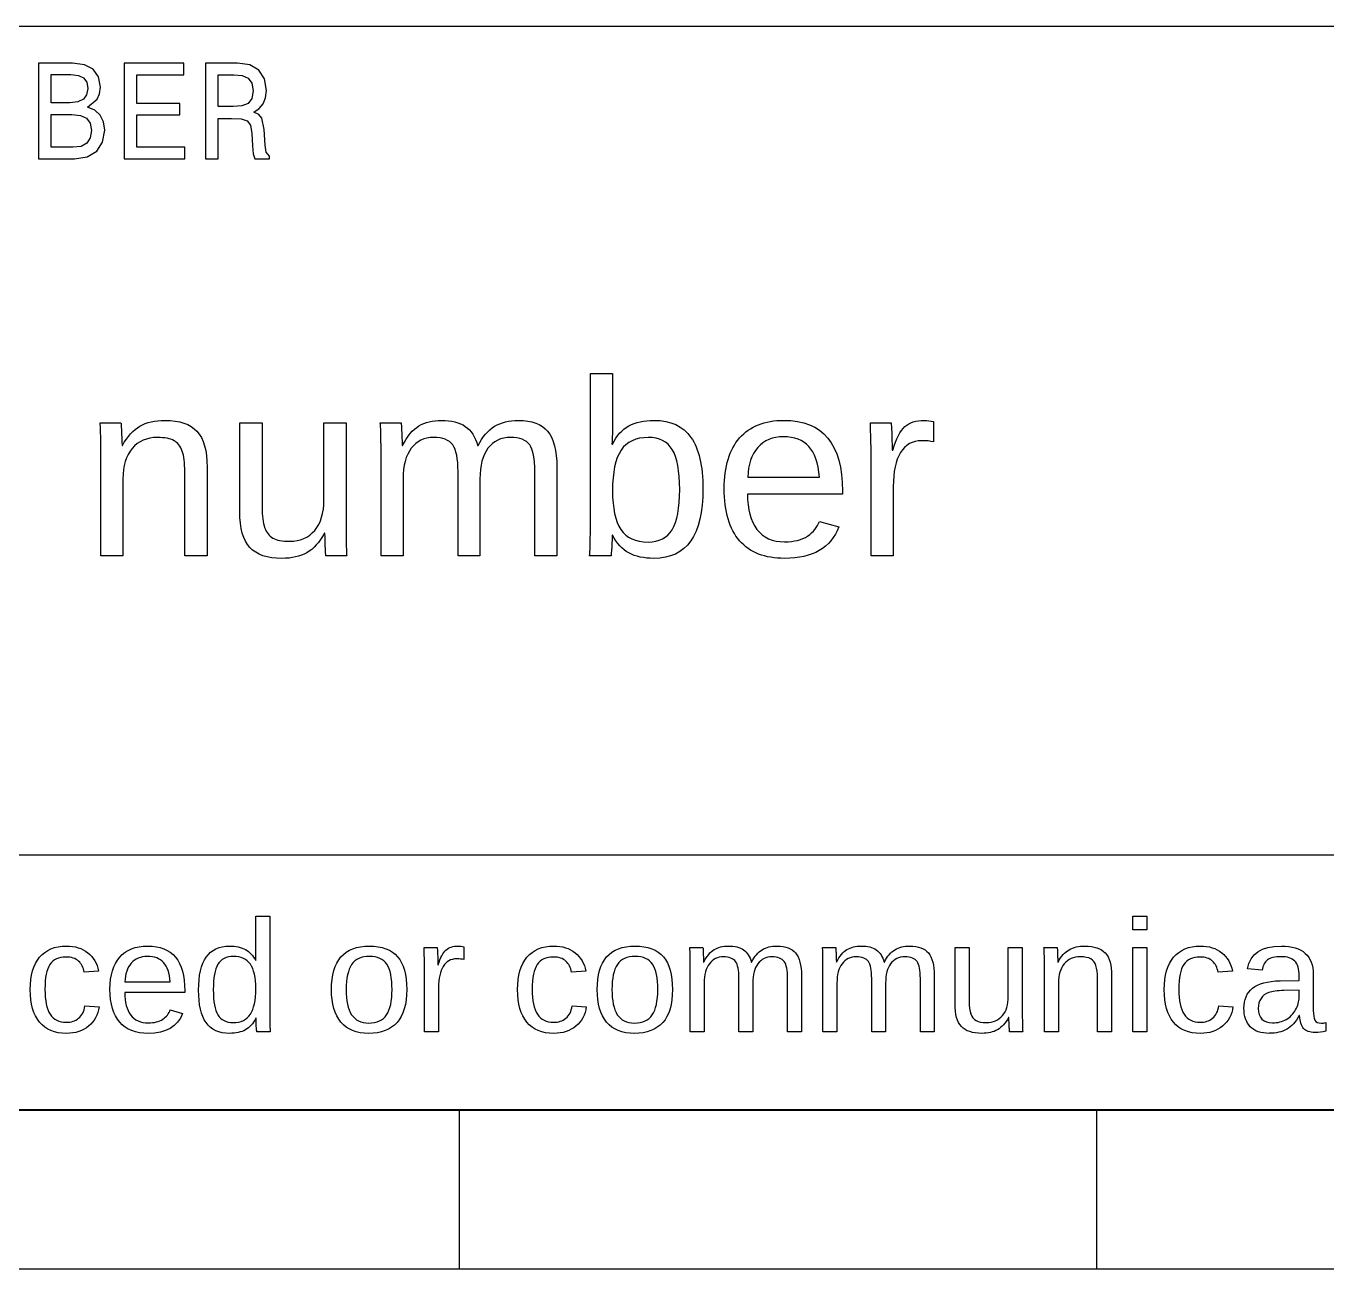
# Model space of a CAD drawing. Extents: x 0 to 297, y -130 to 79.
# Drawn here: x 200.38 to 220.79, y -123.13 to -103.64 of the extents above; entities that cross this region are included whole.
import ezdxf

# ---------------------------------------------------------------- set-up
doc = ezdxf.new("R2010")
doc.units = 0
doc.layers.get('0').update_dxf_attribs({"linetype": 'CONTINUOUS'})

msp = doc.modelspace()

# ---------------------------------------------------------------- linework, layer by layer
at = {"color": 7}
for p, q in [((147.08879, -103.636775), (266.15528, -103.636775)), ((201.112863, -104.217775), (200.578863, -104.217775)), ((200.578863, -104.217775), (200.578863, -105.717775)), ((201.302863, -104.243775), (201.112863, -104.217775)), ((201.438862, -104.315775), (201.302863, -104.243775)), ((202.858861, -104.217775), (201.924862, -104.217775)), ((201.924862, -104.217775), (201.924862, -105.717775)), ((202.858861, -104.399775), (202.858861, -104.217775)), ((203.69986, -104.217775), (203.19786, -104.217775)), ((203.19786, -104.217775), (203.19786, -105.717775)), ((203.893859, -104.246775), (203.69986, -104.217775)), ((204.036859, -104.328775), (203.893859, -104.246775)), ((200.777863, -104.840775), (200.777863, -104.397775)), ((200.777863, -104.397775), (201.088863, -104.397775)), ((201.088863, -104.397775), (201.205863, -104.410775)), ((201.205863, -104.410775), (201.287863, -104.449775)), ((201.287863, -104.449775), (201.337863, -104.516775)), ((201.522862, -104.431775), (201.438862, -104.315775)), ((201.551862, -104.594775), (201.522862, -104.431775)), ((202.123862, -104.849775), (202.123862, -104.399775)), ((202.123862, -104.399775), (202.858861, -104.399775)), ((203.39986, -104.900775), (203.39986, -104.401775)), ((203.39986, -104.401775), (203.64386, -104.401775)), ((203.64386, -104.401775), (203.77586, -104.414775)), ((203.64386, -104.401775), (203.64386, -104.401775)), ((203.77586, -104.414775), (203.868859, -104.455775)), ((203.868859, -104.455775), (203.926859, -104.531775)), ((204.123859, -104.464775), (204.036859, -104.328775)), ((204.153859, -104.645775), (204.123859, -104.464775)), ((201.354863, -104.615775), (201.334863, -104.715775)), ((201.337863, -104.516775), (201.354863, -104.615775)), ((201.538862, -104.697775), (201.551862, -104.594775)), ((203.945859, -104.650775), (203.924859, -104.775775)), ((203.926859, -104.531775), (203.945859, -104.650775)), ((204.140859, -104.760775), (204.153859, -104.645775)), ((201.071863, -104.840775), (200.777863, -104.840775)), ((201.194863, -104.827775), (201.071863, -104.840775)), ((201.071863, -104.840775), (201.071863, -104.840775)), ((201.283863, -104.784775), (201.194863, -104.827775)), ((201.334863, -104.715775), (201.283863, -104.784775)), ((201.347863, -104.907775), (201.499862, -104.782775)), ((201.499862, -104.782775), (201.538862, -104.697775)), ((202.793861, -104.849775), (202.123862, -104.849775)), ((202.793861, -105.028775), (202.793861, -104.849775)), ((203.86586, -104.851775), (203.76686, -104.890775)), ((203.924859, -104.775775), (203.86586, -104.851775)), ((204.040859, -104.931775), (204.101859, -104.855775)), ((204.101859, -104.855775), (204.140859, -104.760775)), ((200.777863, -105.538775), (200.777863, -105.021775)), ((200.777863, -105.021775), (201.099863, -105.021775)), ((201.099863, -105.021775), (201.235863, -105.037775)), ((201.235863, -105.037775), (201.332863, -105.082775)), ((201.462862, -104.957775), (201.347863, -104.907775)), ((201.347863, -104.907775), (201.347863, -104.907775)), ((201.546862, -105.034775), (201.462862, -104.957775)), ((201.598862, -105.140775), (201.546862, -105.034775)), ((202.123862, -105.536775), (202.123862, -105.028775)), ((202.123862, -105.028775), (202.793861, -105.028775)), ((203.63086, -104.900775), (203.39986, -104.900775)), ((203.76686, -104.890775), (203.63086, -104.900775)), ((203.954859, -104.985775), (204.040859, -104.931775)), ((204.032859, -105.026775), (203.954859, -104.985775)), ((204.081859, -105.082775), (204.032859, -105.026775)), ((201.332863, -105.082775), (201.391862, -105.160775)), ((201.391862, -105.160775), (201.410862, -105.272775)), ((201.410862, -105.272775), (201.391862, -105.391775)), ((201.585862, -105.458775), (201.618862, -105.268775)), ((201.618862, -105.268775), (201.598862, -105.140775)), ((203.39986, -105.717775), (203.39986, -105.084775)), ((203.39986, -105.084775), (203.60486, -105.084775)), ((203.60486, -105.084775), (203.75586, -105.091775)), ((203.75586, -105.091775), (203.85086, -105.121775)), ((203.85086, -105.121775), (203.902859, -105.192775)), ((203.902859, -105.192775), (203.924859, -105.320775)), ((204.118859, -105.261775), (204.081859, -105.082775)), ((204.133859, -105.503775), (204.118859, -105.261775)), ((201.337863, -105.473775), (201.246863, -105.523775)), ((201.391862, -105.391775), (201.337863, -105.473775)), ((201.492862, -105.599775), (201.585862, -105.458775)), ((203.924859, -105.320775), (203.935859, -105.514775)), ((201.118863, -105.538775), (200.777863, -105.538775)), ((201.246863, -105.523775), (201.118863, -105.538775)), ((201.118863, -105.538775), (201.118863, -105.538775)), ((201.142863, -105.717775), (201.343863, -105.687775)), ((201.343863, -105.687775), (201.492862, -105.599775)), ((202.875861, -105.536775), (202.123862, -105.536775)), ((202.875861, -105.717775), (202.875861, -105.536775)), ((203.935859, -105.514775), (203.947859, -105.642775)), ((203.947859, -105.642775), (203.973859, -105.717775)), ((204.151859, -105.616775), (204.133859, -105.503775)), ((204.200859, -105.676775), (204.151859, -105.616775)), ((204.200859, -105.717775), (204.200859, -105.676775)), ((200.578863, -105.717775), (201.142863, -105.717775)), ((201.924862, -105.717775), (202.875861, -105.717775)), ((201.924862, -105.717775), (201.924862, -105.717775)), ((203.19786, -105.717775), (203.39986, -105.717775)), ((203.19786, -105.717775), (203.19786, -105.717775)), ((203.973859, -105.717775), (204.200859, -105.717775)), ((209.23496, -111.517211), (209.23496, -109.084421)), ((209.23496, -109.084421), (209.58223, -109.084421)), ((209.58223, -109.084421), (209.58223, -109.900491)), ((201.54536, -109.859951), (201.87333, -109.859951)), ((203.73623, -109.860031), (204.0862, -109.859991)), ((203.73623, -111.251021), (203.73623, -109.860031)), ((204.0862, -109.859991), (204.0862, -111.183461)), ((205.0566, -111.069671), (205.0566, -109.860031)), ((205.0566, -109.860031), (205.40386, -109.860031)), ((205.40386, -109.860031), (205.40386, -111.501821)), ((205.94015, -109.859991), (206.26812, -109.859991)), ((213.62634, -109.859991), (213.95432, -109.859991)), ((214.61437, -109.840691), (214.61437, -110.159011)), ((201.55696, -111.947401), (201.55696, -110.305611)), ((201.88933, -110.216881), (201.89533, -110.216881)), ((205.95175, -111.947441), (205.95175, -110.305651)), ((206.28412, -110.216921), (206.29012, -110.216921)), ((207.46697, -110.216901), (207.47297, -110.216901)), ((209.57423, -110.195671), (209.58223, -110.195671)), ((213.63794, -111.947441), (213.63794, -110.346161)), ((213.96972, -110.286351), (213.97772, -110.286351)), ((203.22459, -110.556411), (203.22459, -111.947401)), ((208.70963, -110.556461), (208.70963, -111.947451)), ((201.90423, -110.737761), (201.90423, -111.947401)), ((202.87463, -111.947441), (202.87463, -110.623971)), ((206.29709, -110.737801), (206.29709, -111.947441)), ((207.15951, -111.947441), (207.15951, -110.623971)), ((207.5038, -110.737811), (207.5038, -111.947451)), ((208.36622, -111.947451), (208.36622, -110.623981)), ((211.7029, -110.710791), (212.82958, -110.710791)), ((210.63602, -110.905671), (210.63602, -110.905671)), ((211.00023, -110.894081), (211.00065, -110.894071)), ((213.18842, -110.976981), (211.69904, -110.977031)), ((213.18842, -110.930681), (213.18842, -110.976981)), ((213.98543, -110.859321), (213.98543, -111.947421)), ((212.82765, -111.405301), (213.13247, -111.492101)), ((205.07149, -111.590521), (205.06549, -111.590521)), ((209.58265, -111.623321), (209.57865, -111.623321)), ((201.90423, -111.947401), (201.55696, -111.947401)), ((203.22459, -111.947401), (202.87463, -111.947441)), ((205.41546, -111.947481), (205.08749, -111.947481)), ((206.29709, -111.947441), (205.95175, -111.947441)), ((207.5038, -111.947451), (207.15951, -111.947441)), ((208.70963, -111.947451), (208.36622, -111.947451)), ((209.55905, -111.947431), (209.22336, -111.947431)), ((213.98543, -111.947421), (213.63794, -111.947441)), ((147.08866, -116.636775), (266.15514, -116.636775)), ((203.98725, -118.146985), (203.98725, -117.598885)), ((203.98725, -117.598885), (204.20698, -117.598885)), ((204.20698, -117.598885), (204.20698, -119.138195)), ((217.74091, -117.808915), (217.74091, -117.598945)), ((217.74091, -117.598945), (217.96064, -117.598945)), ((217.96064, -117.598945), (217.96064, -117.808915)), ((217.96064, -117.808915), (217.74091, -117.808915)), ((206.62674, -118.089675), (206.83426, -118.089675)), ((207.25208, -118.077415), (207.25208, -118.278835)), ((210.79419, -118.089715), (211.00171, -118.089715)), ((212.87671, -118.089715), (213.08423, -118.089715)), ((214.95438, -118.089695), (215.17621, -118.089675)), ((214.95438, -118.969815), (214.95438, -118.089695)), ((215.17621, -118.089675), (215.17621, -118.927075)), ((215.79024, -118.855025), (215.79024, -118.089645)), ((215.79024, -118.089645), (216.00996, -118.089645)), ((216.00996, -118.089645), (216.00996, -119.128455)), ((216.3497, -118.089715), (216.55722, -118.089715)), ((217.74091, -119.410475), (217.74091, -118.089675)), ((217.74091, -118.089675), (217.96064, -118.089675)), ((217.96064, -118.089675), (217.96064, -119.410475)), ((203.98925, -118.294695), (203.98725, -118.146985)), ((203.98725, -118.294695), (203.98925, -118.294695)), ((211.01071, -118.315635), (211.01471, -118.315635)), ((211.75934, -118.315645), (211.76334, -118.315645)), ((213.09323, -118.315635), (213.09723, -118.315635)), ((213.84185, -118.315645), (213.84585, -118.315645)), ((216.56622, -118.315635), (216.57022, -118.315635)), ((201.52146, -118.459575), (201.29563, -118.476675)), ((206.63374, -119.410475), (206.63374, -118.397285)), ((206.84426, -118.359445), (206.84926, -118.359445)), ((209.16429, -118.459575), (208.93846, -118.476675)), ((210.80119, -119.410515), (210.80119, -118.371695)), ((212.54576, -118.530485), (212.54576, -119.410615)), ((212.88371, -119.410515), (212.88371, -118.371695)), ((214.62836, -118.530485), (214.62836, -119.410615)), ((216.3567, -119.410515), (216.3567, -118.371695)), ((217.41128, -118.530455), (217.41128, -119.410585)), ((219.30588, -118.459575), (219.08005, -118.476675)), ((219.7733, -118.442295), (219.54381, -118.421495)), ((220.35199, -118.604695), (220.35199, -118.532695)), ((220.57408, -118.509385), (220.57408, -119.078235)), ((200.68039, -118.744005), (200.68037, -118.743965)), ((201.93403, -118.628035), (202.64692, -118.628005)), ((203.32075, -118.748855), (203.32075, -118.748855)), ((206.12475, -118.748855), (206.1247, -118.748855)), ((206.35542, -118.748855), (206.35542, -118.748855)), ((206.85415, -118.721955), (206.85415, -119.410435)), ((208.32322, -118.744005), (208.32319, -118.743965)), ((210.29215, -118.748855), (210.29218, -118.748855)), ((210.52289, -118.748855), (210.52289, -118.748855)), ((211.0197, -118.645135), (211.0197, -119.410515)), ((211.56537, -119.410475), (211.56537, -118.573075)), ((211.78285, -118.645275), (211.78285, -119.410655)), ((212.32847, -119.410615), (212.32847, -118.573215)), ((213.10222, -118.645135), (213.10222, -119.410515)), ((213.64789, -119.410475), (213.64789, -118.573075)), ((213.86545, -118.645275), (213.86545, -119.410655)), ((214.41107, -119.410615), (214.41107, -118.573215)), ((216.57643, -118.645135), (216.57643, -119.410515)), ((217.19037, -119.410475), (217.19037, -118.573075)), ((218.46481, -118.744005), (218.46479, -118.743965)), ((220.05536, -118.609695), (220.35199, -118.604695)), ((202.87398, -118.796415), (201.93159, -118.796455)), ((202.87398, -118.767115), (202.87398, -118.796415)), ((220.35192, -118.758655), (220.11145, -118.763655)), ((220.35192, -118.867295), (220.35192, -118.758655)), ((201.30662, -119.002735), (201.52879, -119.017435)), ((202.64571, -119.067435), (202.83858, -119.122335)), ((208.94945, -119.002735), (209.17161, -119.017435)), ((219.09104, -119.002735), (219.31321, -119.017435)), ((220.35918, -119.157035), (220.35218, -119.157035)), ((203.99102, -119.198035), (203.98725, -119.198065)), ((215.79944, -119.184615), (215.79544, -119.184615)), ((219.93449, -119.270175), (219.93447, -119.270095)), ((220.76928, -119.265735), (220.76928, -119.402455)), ((204.21398, -119.410415), (204.00402, -119.410415)), ((206.85415, -119.410435), (206.63374, -119.410475)), ((211.0197, -119.410515), (210.80119, -119.410515)), ((211.78285, -119.410655), (211.56537, -119.410475)), ((212.54576, -119.410615), (212.32847, -119.410615)), ((213.10222, -119.410515), (212.88371, -119.410515)), ((213.86545, -119.410655), (213.64789, -119.410475)), ((214.62836, -119.410615), (214.41107, -119.410615)), ((216.01696, -119.410445), (215.80944, -119.410445)), ((216.57643, -119.410515), (216.3567, -119.410515)), ((217.41128, -119.410585), (217.19037, -119.410475)), ((217.96064, -119.410475), (217.74091, -119.410475)), ((219.88466, -119.434185), (219.88447, -119.434885)), ((9.995553, -120.629921), (286.70447, -120.629921)), ((147.09296, -120.636775), (287.18473, -120.636775)), ((207.175, -120.629921), (207.175, -123.129921)), ((217.175, -120.629921), (217.175, -123.129921)), ((137.15173, -123.129921), (287.19826, -123.129921))]:
    msp.add_line(p, q, dxfattribs=at)
for points in [[(201.55696, -110.305611), (201.55696, -110.062525), (201.553093, -109.913971), (201.54536, -109.859951)], [(201.87333, -109.859951), (201.874663, -109.866618), (201.875997, -109.883985), (201.87733, -109.912051)], [(201.87733, -109.912051), (201.878663, -109.940318), (201.879997, -109.973118), (201.88133, -110.010451)], [(201.89533, -110.216881), (201.975077, -110.072828), (202.06704, -109.971221), (202.17122, -109.912061)], [(202.17122, -109.912061), (202.276687, -109.851595), (202.407233, -109.821361), (202.56286, -109.821361)], [(202.56286, -109.821361), (202.791793, -109.821361), (202.958993, -109.878598), (203.06446, -109.993071)], [(205.95175, -110.305651), (205.95175, -110.062565), (205.947883, -109.914011), (205.94015, -109.859991)], [(206.26812, -109.859991), (206.269453, -109.866658), (206.270787, -109.884025), (206.27212, -109.912091)], [(206.27212, -109.912091), (206.273453, -109.940358), (206.274787, -109.973158), (206.27612, -110.010491)], [(206.29012, -110.216921), (206.36472, -110.069015), (206.45025, -109.966121), (206.54671, -109.908241)], [(206.54671, -109.908241), (206.643177, -109.850375), (206.760863, -109.821441), (206.89977, -109.821441)], [(206.89977, -109.821441), (207.057963, -109.821441), (207.18272, -109.852941), (207.27404, -109.915941)], [(207.27404, -109.915941), (207.366647, -109.978941), (207.430957, -110.079261), (207.46697, -110.216901)], [(207.47297, -110.216901), (207.544997, -110.076708), (207.631813, -109.975745), (207.73342, -109.914011)], [(207.73342, -109.914011), (207.836313, -109.852278), (207.96043, -109.821411), (208.10577, -109.821411)], [(208.10577, -109.821411), (208.316703, -109.821411), (208.469757, -109.878648), (208.56493, -109.993121)], [(209.58223, -109.900491), (209.58223, -109.984091), (209.579563, -110.082485), (209.57423, -110.195671)], [(209.58223, -110.195671), (209.646563, -110.061911), (209.73145, -109.966091), (209.83689, -109.908211)], [(209.83689, -109.908211), (209.943643, -109.850345), (210.075477, -109.821411), (210.23239, -109.821411)], [(210.23239, -109.821411), (210.49605, -109.821411), (210.689617, -109.910158), (210.81309, -110.087651)], [(211.57557, -110.097251), (211.737623, -109.913325), (211.96849, -109.821361), (212.26817, -109.821361)], [(212.26817, -109.821361), (212.88167, -109.821361), (213.18842, -110.191135), (213.18842, -110.930681)], [(213.63794, -110.346161), (213.63794, -110.199535), (213.634073, -110.037478), (213.62634, -109.859991)], [(213.95432, -109.859991), (213.964587, -110.096645), (213.96972, -110.238765), (213.96972, -110.286351)], [(213.97772, -110.286351), (214.033053, -110.107578), (214.096717, -109.985391), (214.16871, -109.919791)], [(214.16871, -109.919791), (214.240737, -109.854191), (214.342347, -109.821391), (214.47354, -109.821391)], [(214.47354, -109.821391), (214.519807, -109.821391), (214.56675, -109.827825), (214.61437, -109.840691)], [(201.88133, -110.010451), (201.883997, -110.046451), (201.886663, -110.115261), (201.88933, -110.216881)], [(202.44442, -110.089531), (202.27722, -110.089531), (202.145387, -110.146765), (202.04892, -110.261231)], [(202.70487, -110.139731), (202.64567, -110.106265), (202.558853, -110.089531), (202.44442, -110.089531)], [(202.83413, -110.303721), (202.80713, -110.227835), (202.764043, -110.173171), (202.70487, -110.139731)], [(203.06446, -109.993071), (203.171213, -110.106251), (203.22459, -110.294031), (203.22459, -110.556411)], [(206.27612, -110.010491), (206.278787, -110.046491), (206.281453, -110.115301), (206.28412, -110.216921)], [(206.77747, -110.089571), (206.629563, -110.089571), (206.512523, -110.146161), (206.42635, -110.259341)], [(207.07651, -110.205321), (207.021177, -110.128155), (206.921497, -110.089571), (206.77747, -110.089571)], [(207.98419, -110.089581), (207.832423, -110.089581), (207.714093, -110.146171), (207.6292, -110.259351)], [(208.28322, -110.205331), (208.227887, -110.128165), (208.12821, -110.089581), (207.98419, -110.089581)], [(208.56493, -109.993121), (208.661397, -110.107588), (208.70963, -110.295368), (208.70963, -110.556461)], [(210.14406, -110.089601), (209.948567, -110.089601), (209.805803, -110.156481), (209.71577, -110.290241)], [(210.52027, -110.278671), (210.443097, -110.152625), (210.317693, -110.089601), (210.14406, -110.089601)], [(210.81309, -110.087651), (210.93785, -110.265145), (211.00023, -110.533955), (211.00023, -110.894081)], [(211.33441, -110.890171), (211.33441, -110.545478), (211.414797, -110.281171), (211.57557, -110.097251)], [(212.26238, -110.077991), (212.093893, -110.077991), (211.960133, -110.134585), (211.8611, -110.247771)], [(212.66174, -110.230401), (212.569133, -110.128795), (212.436013, -110.077991), (212.26238, -110.077991)], [(214.42916, -110.139711), (214.285113, -110.139711), (214.175147, -110.202091), (214.09926, -110.326851)], [(214.61437, -110.159011), (214.568103, -110.146145), (214.506367, -110.139711), (214.42916, -110.139711)], [(202.04892, -110.261231), (201.95246, -110.375705), (201.90423, -110.534548), (201.90423, -110.737761)], [(202.87463, -110.623971), (202.87463, -110.486351), (202.86113, -110.379601), (202.83413, -110.303721)], [(206.42635, -110.259341), (206.340177, -110.372528), (206.29709, -110.532015), (206.29709, -110.737801)], [(207.15951, -110.623971), (207.15951, -110.422045), (207.131843, -110.282495), (207.07651, -110.205321)], [(207.6292, -110.259351), (207.5456, -110.371251), (207.5038, -110.530738), (207.5038, -110.737811)], [(208.36622, -110.623981), (208.36622, -110.422055), (208.338553, -110.282505), (208.28322, -110.205331)], [(209.71577, -110.290241), (209.627023, -110.424001), (209.58265, -110.636221), (209.58265, -110.926901)], [(210.63602, -110.905671), (210.63602, -110.613711), (210.597437, -110.404711), (210.52027, -110.278671)], [(211.8611, -110.247771), (211.763347, -110.359665), (211.710613, -110.514005), (211.7029, -110.710791)], [(212.82958, -110.710791), (212.810313, -110.490858), (212.754367, -110.330728), (212.66174, -110.230401)], [(214.09926, -110.326851), (214.023373, -110.450325), (213.98543, -110.627815), (213.98543, -110.859321)], [(209.58265, -110.926901), (209.58265, -111.200855), (209.62638, -111.403425), (209.71384, -111.534611)], [(211.00065, -110.894071), (211.00065, -111.622045), (210.744703, -111.986031), (210.23281, -111.986031)], [(210.51834, -111.536541), (210.596793, -111.406635), (210.63602, -111.196345), (210.63602, -110.905671)], [(211.57557, -111.710101), (211.414797, -111.526181), (211.33441, -111.252871), (211.33441, -110.890171)], [(211.69904, -110.977031), (211.69904, -111.216258), (211.748557, -111.400821), (211.84759, -111.530721)], [(204.0862, -111.183461), (204.0862, -111.321081), (204.0997, -111.427831), (204.1267, -111.503711)], [(204.91191, -111.546201), (205.00837, -111.431728), (205.0566, -111.272885), (205.0566, -111.069671)], [(203.89443, -111.816291), (203.788963, -111.701825), (203.73623, -111.513401), (203.73623, -111.251021)], [(212.64244, -111.634881), (212.73376, -111.574415), (212.795497, -111.497888), (212.82765, -111.405301)], [(204.1267, -111.503711), (204.1537, -111.579598), (204.196787, -111.634261), (204.25596, -111.667701)], [(204.51641, -111.717901), (204.68361, -111.717901), (204.815443, -111.660668), (204.91191, -111.546201)], [(205.06549, -111.590521), (204.985743, -111.734568), (204.893137, -111.836818), (204.78767, -111.897271)], [(205.07749, -111.798881), (205.076157, -111.761615), (205.074157, -111.692161), (205.07149, -111.590521)], [(205.40386, -111.501821), (205.40386, -111.744908), (205.407727, -111.893461), (205.41546, -111.947481)], [(209.22336, -111.947431), (209.231093, -111.877978), (209.23496, -111.734571), (209.23496, -111.517211)], [(209.71384, -111.534611), (209.8013, -111.664511), (209.94342, -111.729461), (210.1402, -111.729461)], [(210.1402, -111.729461), (210.31512, -111.729461), (210.441167, -111.665155), (210.51834, -111.536541)], [(211.84759, -111.530721), (211.946623, -111.660628), (212.091317, -111.725581), (212.28167, -111.725581)], [(213.13247, -111.492101), (213.007717, -111.821361), (212.724117, -111.985991), (212.28167, -111.985991)], [(204.25596, -111.667701), (204.315093, -111.701168), (204.40191, -111.717901), (204.51641, -111.717901)], [(205.08349, -111.895381), (205.082157, -111.867115), (205.080157, -111.834948), (205.07749, -111.798881)], [(209.57065, -111.806591), (209.565317, -111.887625), (209.56145, -111.934571), (209.55905, -111.947431)], [(209.57865, -111.623321), (209.57865, -111.663188), (209.575983, -111.724278), (209.57065, -111.806591)], [(209.83731, -111.901131), (209.73313, -111.843265), (209.648243, -111.750661), (209.58265, -111.623321)], [(212.28167, -111.985991), (211.97299, -111.985991), (211.737623, -111.894028), (211.57557, -111.710101)], [(212.28167, -111.725581), (212.432157, -111.725581), (212.552413, -111.695348), (212.64244, -111.634881)], [(204.39796, -111.986071), (204.169027, -111.986071), (204.001183, -111.929478), (203.89443, -111.816291)], [(204.78767, -111.897271), (204.68349, -111.956471), (204.553587, -111.986071), (204.39796, -111.986071)], [(205.08749, -111.947481), (205.086157, -111.940815), (205.084823, -111.923448), (205.08349, -111.895381)], [(210.23281, -111.986031), (210.07461, -111.986031), (209.942777, -111.957731), (209.83731, -111.901131)], [(200.59739, -118.241065), (200.695043, -118.123879), (200.835017, -118.065285), (201.01731, -118.065285)], [(201.01731, -118.065285), (201.152403, -118.065285), (201.2643, -118.100279), (201.353, -118.170265)], [(201.85347, -118.239765), (201.95601, -118.123392), (202.10209, -118.065205), (202.29171, -118.065205)], [(202.29171, -118.065205), (202.67989, -118.065205), (202.87398, -118.299175), (202.87398, -118.767115)], [(203.09004, -118.756145), (203.09004, -118.295532), (203.251987, -118.065225), (203.57588, -118.065225)], [(203.57588, -118.065225), (203.675973, -118.065225), (203.759387, -118.083525), (203.82612, -118.120125)], [(203.82612, -118.120125), (203.892853, -118.156725), (203.946563, -118.214915), (203.98725, -118.294695)], [(205.175, -118.748855), (205.175, -118.293122), (205.372347, -118.065255), (205.76704, -118.065255)], [(205.76704, -118.065255), (205.96886, -118.065255), (206.117377, -118.121002), (206.21259, -118.232495)], [(206.63374, -118.397285), (206.63374, -118.304512), (206.631407, -118.201975), (206.62674, -118.089675)], [(206.83426, -118.089675), (206.840927, -118.239415), (206.84426, -118.329339), (206.84426, -118.359445)], [(206.84926, -118.359445), (206.88426, -118.246325), (206.924543, -118.169015), (206.97011, -118.127515)], [(206.97011, -118.127515), (207.01571, -118.085982), (207.08, -118.065215), (207.16298, -118.065215)], [(207.16298, -118.065215), (207.192247, -118.065215), (207.221947, -118.069282), (207.25208, -118.077415)], [(208.24022, -118.241065), (208.337873, -118.123879), (208.477847, -118.065285), (208.66014, -118.065285)], [(208.66014, -118.065285), (208.795233, -118.065285), (208.90713, -118.100279), (208.99583, -118.170265)], [(209.34247, -118.748855), (209.34247, -118.293122), (209.539817, -118.065255), (209.93451, -118.065255)], [(209.93451, -118.065255), (210.136337, -118.065255), (210.284857, -118.121002), (210.38007, -118.232495)], [(210.80119, -118.371695), (210.80119, -118.217889), (210.798857, -118.123895), (210.79419, -118.089715)], [(211.00171, -118.089715), (211.002377, -118.093715), (211.003043, -118.104715), (211.00371, -118.122715)], [(211.00371, -118.122715), (211.004377, -118.140649), (211.005043, -118.161415), (211.00571, -118.185015)], [(211.01471, -118.315635), (211.06191, -118.222049), (211.116027, -118.156942), (211.17706, -118.120315)], [(211.17706, -118.120315), (211.23806, -118.083715), (211.312523, -118.065415), (211.40045, -118.065415)], [(211.40045, -118.065415), (211.50055, -118.065415), (211.579487, -118.085349), (211.63726, -118.125215)], [(211.63726, -118.125215), (211.69586, -118.165082), (211.736553, -118.228559), (211.75934, -118.315645)], [(211.76334, -118.315645), (211.80894, -118.226939), (211.86387, -118.163055), (211.92813, -118.123995)], [(211.92813, -118.123995), (211.993263, -118.084929), (212.071797, -118.065395), (212.16373, -118.065395)], [(212.16373, -118.065395), (212.29719, -118.065395), (212.394033, -118.101612), (212.45426, -118.174045)], [(212.88371, -118.371695), (212.88371, -118.217889), (212.881377, -118.123895), (212.87671, -118.089715)], [(213.08423, -118.089715), (213.084897, -118.093715), (213.085563, -118.104715), (213.08623, -118.122715)], [(213.08623, -118.122715), (213.086897, -118.140649), (213.087563, -118.161415), (213.08823, -118.185015)], [(213.09723, -118.315635), (213.14443, -118.222049), (213.198547, -118.156942), (213.25958, -118.120315)], [(213.25958, -118.120315), (213.320647, -118.083715), (213.39511, -118.065415), (213.48297, -118.065415)], [(213.48297, -118.065415), (213.583063, -118.065415), (213.662, -118.085349), (213.71978, -118.125215)], [(213.71978, -118.125215), (213.77838, -118.165082), (213.81907, -118.228559), (213.84185, -118.315645)], [(213.84585, -118.315645), (213.89145, -118.226939), (213.94638, -118.163055), (214.01064, -118.123995)], [(214.01064, -118.123995), (214.075773, -118.084929), (214.154307, -118.065395), (214.24624, -118.065395)], [(214.24624, -118.065395), (214.3797, -118.065395), (214.47654, -118.101612), (214.53676, -118.174045)], [(216.3567, -118.371695), (216.3567, -118.217889), (216.354367, -118.123895), (216.3497, -118.089715)], [(216.55722, -118.089715), (216.557887, -118.093715), (216.558553, -118.104715), (216.55922, -118.122715)], [(216.55922, -118.122715), (216.559887, -118.140649), (216.560553, -118.161415), (216.56122, -118.185015)], [(216.57022, -118.315635), (216.620687, -118.224489), (216.678873, -118.160199), (216.74478, -118.122765)], [(216.74478, -118.122765), (216.811507, -118.084499), (216.894107, -118.065365), (216.99258, -118.065365)], [(216.99258, -118.065365), (217.137433, -118.065365), (217.243227, -118.101582), (217.30996, -118.174015)], [(218.38181, -118.241065), (218.479463, -118.123879), (218.619437, -118.065285), (218.80173, -118.065285)], [(218.80173, -118.065285), (218.936823, -118.065285), (219.04872, -118.100279), (219.13742, -118.170265)], [(219.54381, -118.421495), (219.581277, -118.183862), (219.75787, -118.065045), (220.07359, -118.065045)], [(220.07359, -118.065045), (220.23961, -118.065045), (220.36453, -118.103295), (220.44835, -118.179795)], [(200.45091, -118.748885), (200.45091, -118.526712), (200.499737, -118.357439), (200.59739, -118.241065)], [(201.01118, -118.237415), (200.894807, -118.237415), (200.810577, -118.276072), (200.75849, -118.353385)], [(201.20893, -118.302115), (201.16253, -118.258982), (201.096613, -118.237415), (201.01118, -118.237415)], [(201.29563, -118.476675), (201.28423, -118.403435), (201.25533, -118.345249), (201.20893, -118.302115)], [(201.353, -118.170265), (201.44252, -118.240252), (201.498673, -118.336689), (201.52146, -118.459575)], [(201.70089, -118.741475), (201.70089, -118.523375), (201.75175, -118.356139), (201.85347, -118.239765)], [(202.03413, -118.335065), (201.972263, -118.405865), (201.938897, -118.503522), (201.93403, -118.628035)], [(202.28803, -118.227645), (202.181423, -118.227645), (202.09679, -118.263452), (202.03413, -118.335065)], [(202.54072, -118.324045), (202.48212, -118.259779), (202.39789, -118.227645), (202.28803, -118.227645)], [(202.64692, -118.628005), (202.63472, -118.488845), (202.59932, -118.387525), (202.54072, -118.324045)], [(203.63443, -118.227615), (203.52375, -118.227615), (203.44359, -118.268712), (203.39395, -118.350905)], [(203.90298, -118.349685), (203.846847, -118.268305), (203.75733, -118.227615), (203.63443, -118.227615)], [(205.77068, -118.227615), (205.6421, -118.227615), (205.54892, -118.269932), (205.49114, -118.354565)], [(206.0429, -118.352125), (205.989167, -118.269119), (205.898427, -118.227615), (205.77068, -118.227615)], [(206.21259, -118.232495), (206.30781, -118.343169), (206.35542, -118.515289), (206.35542, -118.748855)], [(207.1349, -118.266635), (207.043753, -118.266635), (206.97417, -118.306105), (206.92615, -118.385045)], [(207.25208, -118.278835), (207.222813, -118.270702), (207.183753, -118.266635), (207.1349, -118.266635)], [(208.09373, -118.748885), (208.09373, -118.526712), (208.14256, -118.357439), (208.24022, -118.241065)], [(208.65401, -118.237415), (208.537637, -118.237415), (208.453407, -118.276072), (208.40132, -118.353385)], [(208.85176, -118.302115), (208.80536, -118.258982), (208.739443, -118.237415), (208.65401, -118.237415)], [(208.93846, -118.476675), (208.92706, -118.403435), (208.89816, -118.345249), (208.85176, -118.302115)], [(208.99583, -118.170265), (209.08535, -118.240252), (209.141503, -118.336689), (209.16429, -118.459575)], [(209.93817, -118.227615), (209.80959, -118.227615), (209.71641, -118.269932), (209.65863, -118.354565)], [(210.21038, -118.352125), (210.156647, -118.269119), (210.06591, -118.227615), (209.93817, -118.227615)], [(210.38007, -118.232495), (210.475283, -118.343169), (210.52289, -118.515289), (210.52289, -118.748855)], [(211.00571, -118.185015), (211.007043, -118.207815), (211.00871, -118.251355), (211.01071, -118.315635)], [(211.1015, -118.342395), (211.046967, -118.414009), (211.0197, -118.514922), (211.0197, -118.645135)], [(211.32366, -118.234975), (211.230073, -118.234975), (211.15602, -118.270782), (211.1015, -118.342395)], [(211.51287, -118.308175), (211.47787, -118.259375), (211.4148, -118.234975), (211.32366, -118.234975)], [(211.56537, -118.573075), (211.56537, -118.445302), (211.54787, -118.357002), (211.51287, -118.308175)], [(211.86215, -118.342535), (211.809283, -118.413335), (211.78285, -118.514249), (211.78285, -118.645275)], [(212.08676, -118.235115), (211.990733, -118.235115), (211.915863, -118.270922), (211.86215, -118.342535)], [(212.27597, -118.308315), (212.24097, -118.259515), (212.1779, -118.235115), (212.08676, -118.235115)], [(212.32847, -118.573215), (212.32847, -118.445442), (212.31097, -118.357142), (212.27597, -118.308315)], [(212.45426, -118.174045), (212.51526, -118.246472), (212.54576, -118.365285), (212.54576, -118.530485)], [(213.08823, -118.185015), (213.089563, -118.207815), (213.09123, -118.251355), (213.09323, -118.315635)], [(213.18402, -118.342395), (213.129487, -118.414009), (213.10222, -118.514922), (213.10222, -118.645135)], [(213.40618, -118.234975), (213.312593, -118.234975), (213.23854, -118.270782), (213.18402, -118.342395)], [(213.59539, -118.308175), (213.56039, -118.259375), (213.49732, -118.234975), (213.40618, -118.234975)], [(213.64789, -118.573075), (213.64789, -118.445302), (213.63039, -118.357002), (213.59539, -118.308175)], [(213.94475, -118.342535), (213.891883, -118.413335), (213.86545, -118.514249), (213.86545, -118.645275)], [(214.16936, -118.235115), (214.073333, -118.235115), (213.998463, -118.270922), (213.94475, -118.342535)], [(214.35857, -118.308315), (214.32357, -118.259515), (214.2605, -118.235115), (214.16936, -118.235115)], [(214.41107, -118.573215), (214.41107, -118.445442), (214.39357, -118.357142), (214.35857, -118.308315)], [(214.53676, -118.174045), (214.597827, -118.246472), (214.62836, -118.365285), (214.62836, -118.530485)], [(216.56122, -118.185015), (216.562553, -118.207815), (216.56422, -118.251355), (216.56622, -118.315635)], [(216.66793, -118.343615), (216.60693, -118.416049), (216.57643, -118.516555), (216.57643, -118.645135)], [(216.91818, -118.234975), (216.812387, -118.234975), (216.72897, -118.271189), (216.66793, -118.343615)], [(217.08297, -118.266675), (217.045503, -118.245542), (216.990573, -118.234975), (216.91818, -118.234975)], [(217.16477, -118.370435), (217.147703, -118.322435), (217.120437, -118.287849), (217.08297, -118.266675)], [(217.30996, -118.174015), (217.377507, -118.245629), (217.41128, -118.364442), (217.41128, -118.530455)], [(218.23533, -118.748885), (218.23533, -118.526712), (218.284157, -118.357439), (218.38181, -118.241065)], [(218.7956, -118.237415), (218.679227, -118.237415), (218.594997, -118.276072), (218.54291, -118.353385)], [(218.99335, -118.302115), (218.94695, -118.258982), (218.881033, -118.237415), (218.7956, -118.237415)], [(219.08005, -118.476675), (219.06865, -118.403435), (219.03975, -118.345249), (218.99335, -118.302115)], [(219.13742, -118.170265), (219.22694, -118.240252), (219.283093, -118.336689), (219.30588, -118.459575)], [(219.8539, -118.282385), (219.809167, -118.315719), (219.7823, -118.369022), (219.7733, -118.442295)], [(220.06874, -118.232385), (219.970273, -118.232385), (219.89866, -118.249052), (219.8539, -118.282385)], [(220.28359, -118.301985), (220.23799, -118.255585), (220.166373, -118.232385), (220.06874, -118.232385)], [(220.35199, -118.532695), (220.35199, -118.425275), (220.32919, -118.348372), (220.28359, -118.301985)], [(220.44835, -118.179795), (220.53217, -118.255475), (220.57408, -118.365339), (220.57408, -118.509385)], [(200.75849, -118.353385), (200.706423, -118.430699), (200.68039, -118.560905), (200.68039, -118.744005)], [(203.39395, -118.350905), (203.34515, -118.432285), (203.32075, -118.564935), (203.32075, -118.748855)], [(203.98718, -118.734205), (203.98718, -118.559239), (203.959113, -118.431065), (203.90298, -118.349685)], [(205.49114, -118.354565), (205.434207, -118.438385), (205.40574, -118.569815), (205.40574, -118.748855)], [(206.1247, -118.748855), (206.1247, -118.566562), (206.097433, -118.434319), (206.0429, -118.352125)], [(206.92615, -118.385045), (206.87815, -118.463165), (206.85415, -118.575469), (206.85415, -118.721955)], [(208.40132, -118.353385), (208.349253, -118.430699), (208.32322, -118.560905), (208.32322, -118.744005)], [(209.65863, -118.354565), (209.601697, -118.438385), (209.57323, -118.569815), (209.57323, -118.748855)], [(210.29218, -118.748855), (210.29218, -118.566562), (210.264913, -118.434319), (210.21038, -118.352125)], [(217.19037, -118.573075), (217.19037, -118.485995), (217.181837, -118.418449), (217.16477, -118.370435)], [(218.54291, -118.353385), (218.490843, -118.430699), (218.46481, -118.560905), (218.46481, -118.744005)], [(200.59617, -119.260355), (200.49933, -119.143169), (200.45091, -118.972679), (200.45091, -118.748885)], [(200.68037, -118.743965), (200.68037, -118.919752), (200.708037, -119.049962), (200.76337, -119.134595)], [(201.85347, -119.260275), (201.75175, -119.143902), (201.70089, -118.970969), (201.70089, -118.741475)], [(203.32075, -118.748855), (203.32075, -118.933589), (203.34515, -119.065829), (203.39395, -119.145575)], [(203.90298, -119.135815), (203.959113, -119.049549), (203.98718, -118.915679), (203.98718, -118.734205)], [(205.3227, -119.259105), (205.224233, -119.141105), (205.175, -118.971022), (205.175, -118.748855)], [(205.40574, -118.748855), (205.40574, -118.923009), (205.433807, -119.054029), (205.48994, -119.141915)], [(206.03925, -119.145575), (206.09625, -119.060942), (206.12475, -118.928702), (206.12475, -118.748855)], [(206.35542, -118.748855), (206.35542, -118.979975), (206.304557, -119.152092), (206.20283, -119.265205)], [(208.239, -119.260355), (208.142153, -119.143169), (208.09373, -118.972679), (208.09373, -118.748885)], [(208.32319, -118.743965), (208.32319, -118.919752), (208.350857, -119.049962), (208.40619, -119.134595)], [(209.49018, -119.259105), (209.391707, -119.141105), (209.34247, -118.971022), (209.34247, -118.748855)], [(209.57323, -118.748855), (209.57323, -118.923009), (209.601297, -119.054029), (209.65743, -119.141915)], [(210.20675, -119.145575), (210.263683, -119.060942), (210.29215, -118.928702), (210.29215, -118.748855)], [(210.52289, -118.748855), (210.52289, -118.979975), (210.47203, -119.152092), (210.37031, -119.265205)], [(218.38059, -119.260355), (218.28375, -119.143169), (218.23533, -118.972679), (218.23533, -118.748885)], [(218.46479, -118.743965), (218.46479, -118.919752), (218.492457, -119.049962), (218.54779, -119.134595)], [(219.4853, -119.041825), (219.4853, -118.905105), (219.530057, -118.800122), (219.61957, -118.726875)], [(219.61957, -118.726875), (219.709903, -118.653635), (219.855167, -118.614575), (220.05536, -118.609695)], [(201.93159, -118.796455), (201.93159, -118.947822), (201.962923, -119.064605), (202.02559, -119.146805)], [(203.20722, -119.266395), (203.1291, -119.154095), (203.09004, -118.984012), (203.09004, -118.756145)], [(215.17621, -118.927075), (215.17621, -119.014149), (215.184743, -119.081695), (215.20181, -119.129715)], [(215.69864, -119.156535), (215.759707, -119.084109), (215.79024, -118.983605), (215.79024, -118.855025)], [(219.75378, -118.885655), (219.725313, -118.926322), (219.71108, -118.979625), (219.71108, -119.045565)], [(219.87585, -118.795355), (219.822917, -118.814889), (219.782227, -118.844989), (219.75378, -118.885655)], [(220.11145, -118.763655), (220.008097, -118.764989), (219.929563, -118.775555), (219.87585, -118.795355)], [(220.29702, -119.065055), (220.33362, -119.000789), (220.35192, -118.934869), (220.35192, -118.867295)], [(200.76337, -119.134595), (200.818703, -119.219229), (200.902117, -119.261545), (201.01361, -119.261545)], [(201.20892, -119.198045), (201.261787, -119.155712), (201.294353, -119.090609), (201.30662, -119.002735)], [(201.52879, -119.017435), (201.511723, -119.144389), (201.457603, -119.245709), (201.36643, -119.321395)], [(202.02559, -119.146805), (202.088257, -119.228999), (202.17981, -119.270095), (202.30025, -119.270095)], [(202.83858, -119.122335), (202.75964, -119.330669), (202.580197, -119.434835), (202.30025, -119.434835)], [(202.52852, -119.212695), (202.58632, -119.174429), (202.625383, -119.126009), (202.64571, -119.067435)], [(203.39395, -119.145575), (203.44275, -119.225329), (203.522097, -119.265205), (203.63199, -119.265205)], [(203.63199, -119.265205), (203.756503, -119.265205), (203.846833, -119.222075), (203.90298, -119.135815)], [(204.20698, -119.138195), (204.20698, -119.275729), (204.209313, -119.366469), (204.21398, -119.410415)], [(205.48994, -119.141915), (205.546873, -119.228995), (205.635983, -119.272535), (205.75727, -119.272535)], [(205.75727, -119.272535), (205.88911, -119.272535), (205.983103, -119.230215), (206.03925, -119.145575)], [(208.40619, -119.134595), (208.461523, -119.219229), (208.54494, -119.261545), (208.65644, -119.261545)], [(208.85175, -119.198045), (208.904683, -119.155712), (208.93725, -119.090609), (208.94945, -119.002735)], [(209.17161, -119.017435), (209.154543, -119.144389), (209.100427, -119.245709), (209.00926, -119.321395)], [(209.65743, -119.141915), (209.71443, -119.228995), (209.803543, -119.272535), (209.92477, -119.272535)], [(209.92477, -119.272535), (210.056603, -119.272535), (210.150597, -119.230215), (210.20675, -119.145575)], [(215.05447, -119.327485), (214.987743, -119.255059), (214.95438, -119.135835), (214.95438, -118.969815)], [(215.20181, -119.129715), (215.218877, -119.177715), (215.246143, -119.212302), (215.28361, -119.233475)], [(215.4484, -119.265175), (215.554193, -119.265175), (215.637607, -119.228962), (215.69864, -119.156535)], [(216.00996, -119.128455), (216.00996, -119.282269), (216.012293, -119.376265), (216.01696, -119.410445)], [(218.54779, -119.134595), (218.603123, -119.219229), (218.686537, -119.261545), (218.79803, -119.261545)], [(218.99334, -119.198045), (219.046207, -119.155712), (219.078773, -119.090609), (219.09104, -119.002735)], [(219.31321, -119.017435), (219.296143, -119.144389), (219.242023, -119.245709), (219.15085, -119.321395)], [(219.58539, -119.329905), (219.518663, -119.259919), (219.4853, -119.163892), (219.4853, -119.041825)], [(219.71108, -119.045565), (219.71108, -119.117179), (219.730213, -119.172515), (219.76848, -119.211575)], [(220.14932, -119.215195), (220.211987, -119.178595), (220.26122, -119.128549), (220.29702, -119.065055)], [(220.35218, -119.157035), (220.296047, -119.257949), (220.230537, -119.329565), (220.15565, -119.371885)], [(220.42138, -119.358455), (220.38478, -119.315322), (220.364047, -119.248182), (220.35918, -119.157035)], [(220.57408, -119.078235), (220.57408, -119.143302), (220.582613, -119.192535), (220.59968, -119.225935)], [(201.01975, -119.434915), (200.835017, -119.434915), (200.693823, -119.376729), (200.59617, -119.260355)], [(201.01361, -119.261545), (201.091737, -119.261545), (201.15684, -119.240379), (201.20892, -119.198045)], [(201.36643, -119.321395), (201.275283, -119.397075), (201.159723, -119.434915), (201.01975, -119.434915)], [(202.30025, -119.434835), (202.104937, -119.434835), (201.95601, -119.376649), (201.85347, -119.260275)], [(202.30025, -119.270095), (202.395463, -119.270095), (202.471553, -119.250962), (202.52852, -119.212695)], [(203.57588, -119.434855), (203.409047, -119.434855), (203.28616, -119.378702), (203.20722, -119.266395)], [(203.98725, -119.198065), (203.946583, -119.282705), (203.892467, -119.343335), (203.8249, -119.379955)], [(203.99502, -119.320115), (203.992353, -119.272915), (203.99102, -119.232222), (203.99102, -119.198035)], [(204.00402, -119.410415), (204.001353, -119.397415), (203.998353, -119.367315), (203.99502, -119.320115)], [(205.75971, -119.434885), (205.566843, -119.434885), (205.421173, -119.376292), (205.3227, -119.259105)], [(206.20283, -119.265205), (206.101103, -119.378325), (205.953397, -119.434885), (205.75971, -119.434885)], [(208.66258, -119.434915), (208.477847, -119.434915), (208.336653, -119.376729), (208.239, -119.260355)], [(208.65644, -119.261545), (208.734567, -119.261545), (208.79967, -119.240379), (208.85175, -119.198045)], [(209.00926, -119.321395), (208.918113, -119.397075), (208.802553, -119.434915), (208.66258, -119.434915)], [(209.92719, -119.434885), (209.734317, -119.434885), (209.588647, -119.376292), (209.49018, -119.259105)], [(210.37031, -119.265205), (210.268583, -119.378325), (210.120877, -119.434885), (209.92719, -119.434885)], [(215.37308, -119.434905), (215.22822, -119.434905), (215.122017, -119.399099), (215.05447, -119.327485)], [(215.28361, -119.233475), (215.321077, -119.254609), (215.376007, -119.265175), (215.4484, -119.265175)], [(215.79544, -119.184615), (215.744973, -119.275762), (215.68638, -119.340459), (215.61966, -119.378705)], [(215.80344, -119.316445), (215.802773, -119.292845), (215.80144, -119.248902), (215.79944, -119.184615)], [(215.80744, -119.377445), (215.806773, -119.359512), (215.80544, -119.339179), (215.80344, -119.316445)], [(218.80417, -119.434915), (218.619437, -119.434915), (218.478243, -119.376729), (218.38059, -119.260355)], [(218.79803, -119.261545), (218.876157, -119.261545), (218.94126, -119.240379), (218.99334, -119.198045)], [(219.15085, -119.321395), (219.059703, -119.397075), (218.944143, -119.434915), (218.80417, -119.434915)], [(219.88447, -119.434885), (219.751817, -119.434885), (219.652123, -119.399892), (219.58539, -119.329905)], [(219.76848, -119.211575), (219.807547, -119.250642), (219.862883, -119.270175), (219.93449, -119.270175)], [(219.93447, -119.270095), (220.015037, -119.270095), (220.086653, -119.251795), (220.14932, -119.215195)], [(220.59961, -119.421955), (220.51823, -119.421955), (220.45882, -119.400789), (220.42138, -119.358455)], [(220.59968, -119.225935), (220.616747, -119.258469), (220.64928, -119.274735), (220.69728, -119.274735)], [(220.69728, -119.274735), (220.718413, -119.274735), (220.742413, -119.271735), (220.76928, -119.265735)], [(203.8249, -119.379955), (203.758167, -119.416555), (203.67516, -119.434855), (203.57588, -119.434855)], [(215.61966, -119.378705), (215.553727, -119.416172), (215.471533, -119.434905), (215.37308, -119.434905)], [(215.80944, -119.410445), (215.808773, -119.406445), (215.808107, -119.395445), (215.80744, -119.377445)], [(220.15565, -119.371885), (220.081597, -119.413419), (219.991267, -119.434185), (219.88466, -119.434185)], [(220.76928, -119.402455), (220.713947, -119.415455), (220.65739, -119.421955), (220.59961, -119.421955)]]:
    msp.add_open_spline(points, degree=3, dxfattribs=at)

doc.saveas('drawing.dxf')
